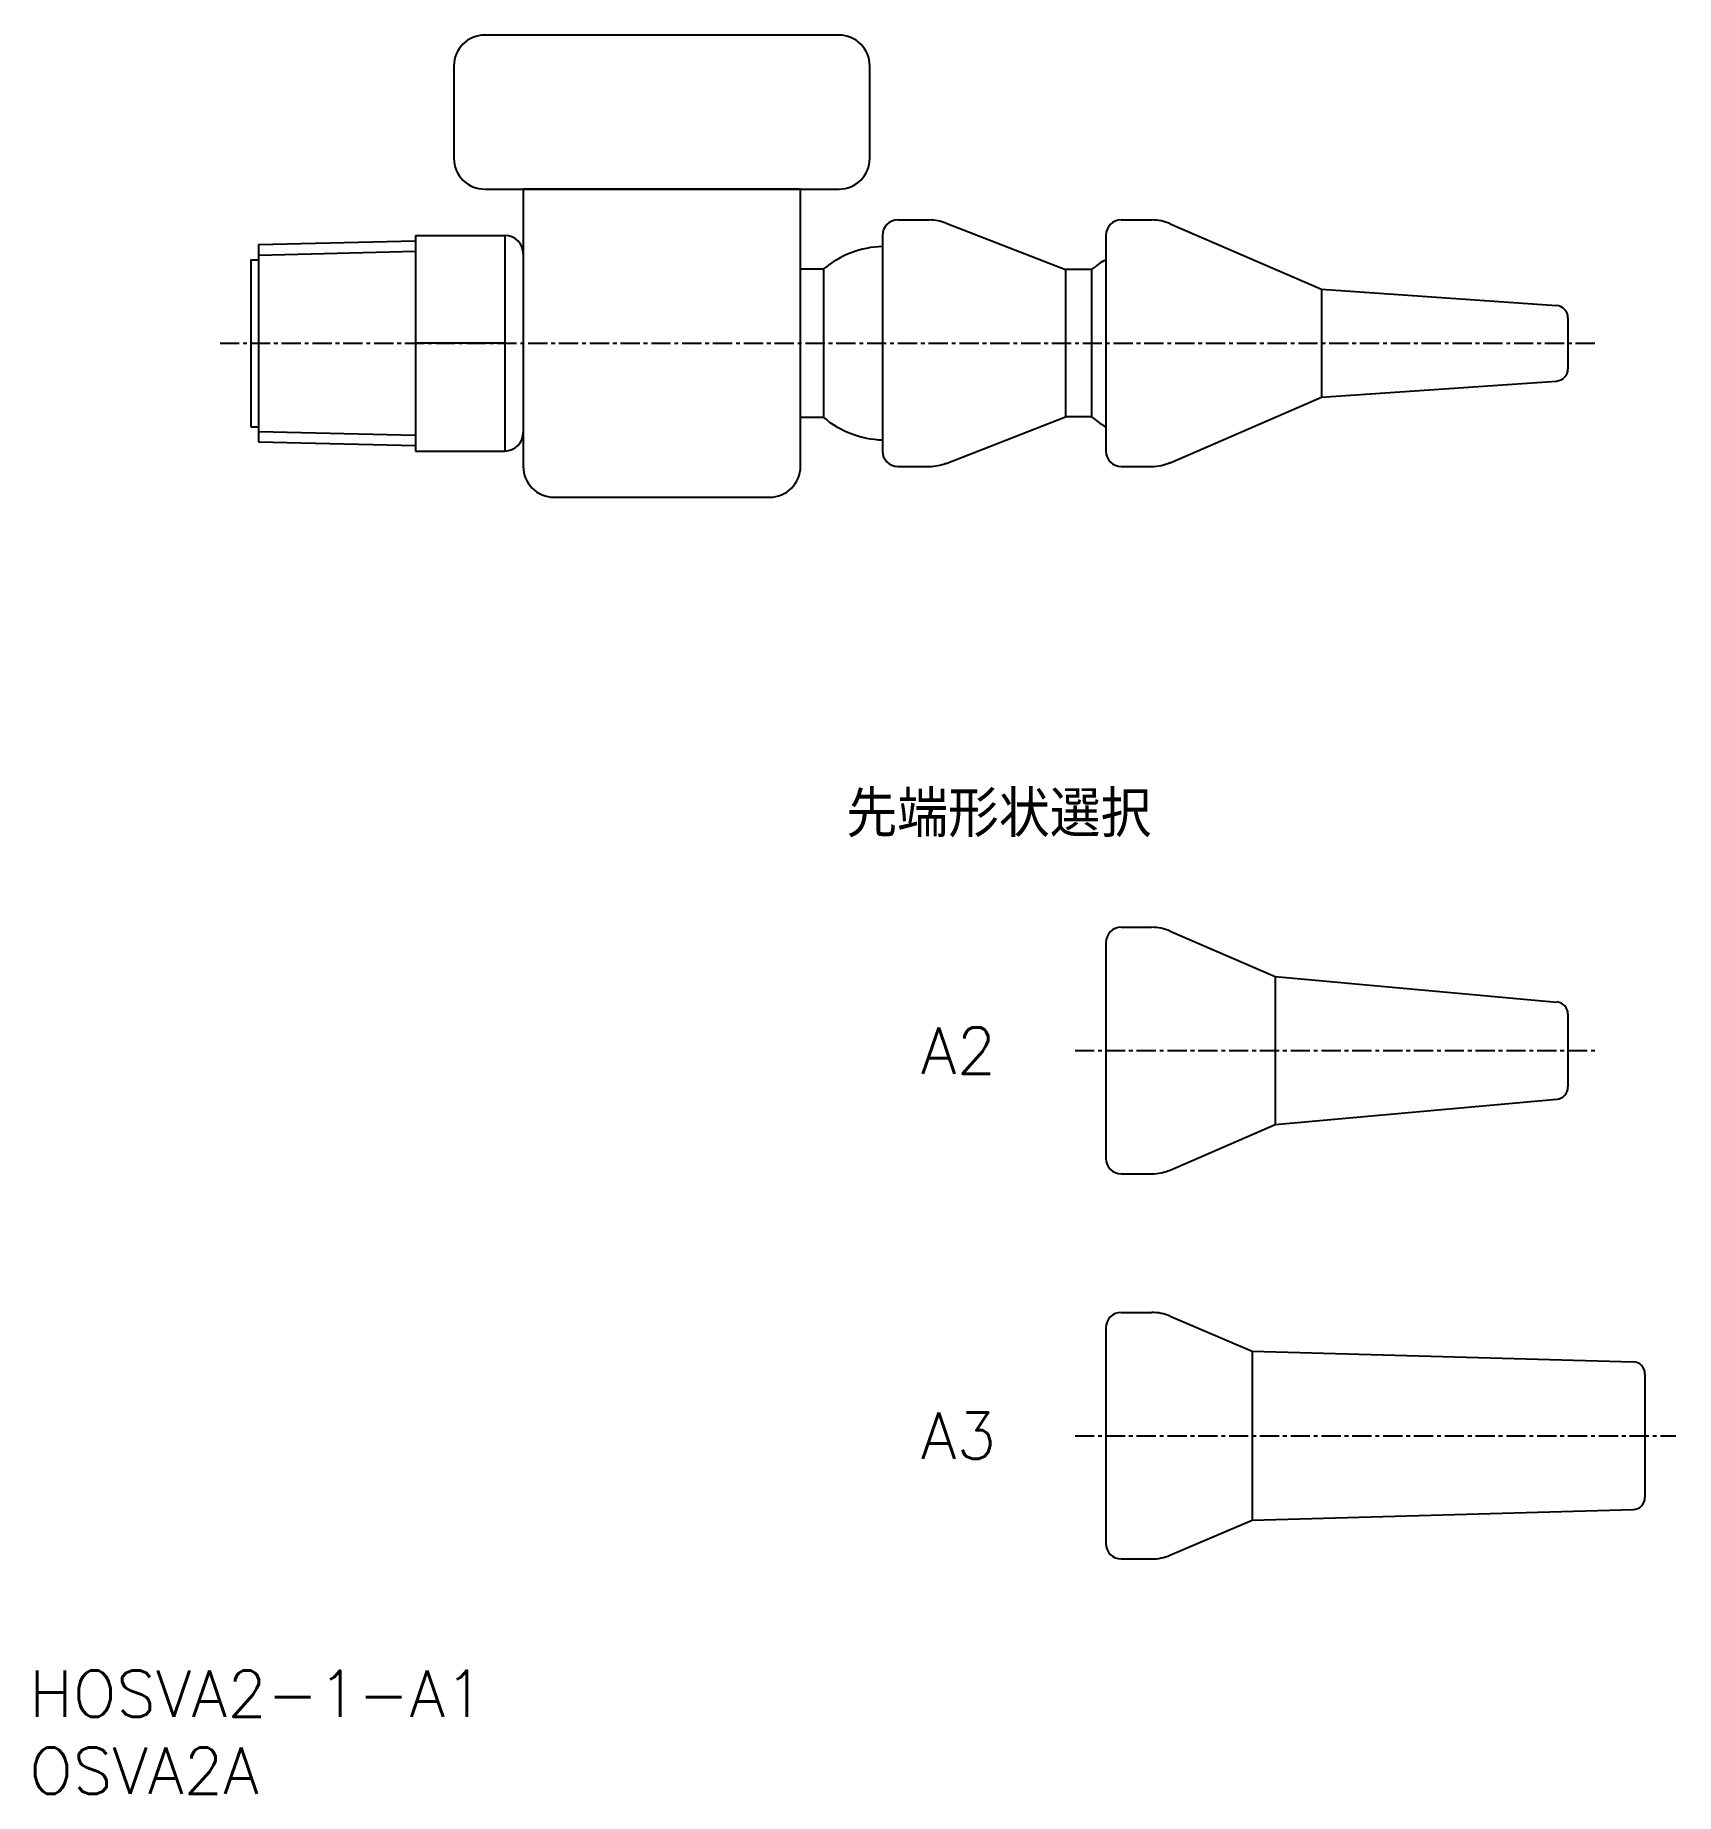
# Model space of a CAD drawing. Extents: x 82 to 189, y 38 to 152.
import ezdxf
from ezdxf.enums import TextEntityAlignment as Align

# ---------------------------------------------------------------- set-up
doc = ezdxf.new("R2010")
doc.units = 0
doc.linetypes.add('CENTER', pattern=[2, 1.25, -0.25, 0.25, -0.25])
doc.layers.get('0').update_dxf_attribs({"linetype": 'CONTINUOUS'})
doc.layers.add('CENTER', color=1, linetype='CENTER')
doc.styles.get("Standard").update_dxf_attribs({"font": 'txt.shx', "bigfont": 'extfont.shx'})

msp = doc.modelspace()

# ---------------------------------------------------------------- linework, layer by layer
at = {"color": 7, "linetype": 'CONTINUOUS'}
for p, q in [((138.47, 139.85), (140.51, 139.85)), ((141.6, 139.64), (149.35, 136.63)), ((152.97, 139.85), (154.95, 139.85)), ((156.14, 139.6), (165.97, 135.35)), ((96.97, 138.25), (107.15, 138.5)), ((96.97, 138.25), (96.97, 125.45)), ((107.15, 138.85), (112.95, 138.85)), ((107.15, 138.85), (107.15, 124.85)), ((107.15, 138.85), (107.15, 124.85)), ((112.95, 138.85), (112.95, 124.85)), ((137.47, 138.85), (137.47, 125.99)), ((151.97, 138.85), (151.97, 124.85)), ((96.47, 137.27), (96.97, 137.27)), ((96.47, 137.27), (96.47, 126.42)), ((114.15, 137.65), (114.15, 126.05)), ((137.47, 137.27), (137.47, 126.42)), ((133.65, 136.66), (132.15, 136.66)), ((133.65, 136.66), (133.65, 127.03)), ((133.65, 136.45), (133.65, 127.25)), ((151.05, 136.63), (149.35, 136.63)), ((149.35, 136.63), (149.35, 127.06)), ((151.05, 136.63), (151.05, 127.06)), ((151.05, 136.63), (151.05, 127.06)), ((133.65, 135.02), (133.65, 131.85)), ((165.97, 135.35), (165.97, 128.35)), ((165.97, 135.35), (181.23, 134.3)), ((181.97, 133.5), (181.97, 130.19)), ((112.95, 131.85), (107.15, 131.85)), ((165.97, 128.35), (181.23, 129.39)), ((156.14, 124.09), (165.97, 128.35)), ((133.65, 127.03), (132.15, 127.03)), ((141.6, 124.05), (149.35, 127.06)), ((151.05, 127.06), (149.35, 127.06)), ((96.47, 126.42), (96.97, 126.42)), ((137.47, 125.99), (137.47, 124.85)), ((96.97, 125.45), (107.15, 125.2)), ((107.15, 124.85), (112.95, 124.85)), ((138.47, 123.85), (140.51, 123.85)), ((152.97, 123.85), (154.95, 123.85)), ((152.97, 93.93), (154.95, 93.93)), ((156.14, 93.68), (162.97, 90.74)), ((151.97, 92.93), (151.97, 78.93)), ((151.97, 92.93), (151.97, 78.93)), ((151.97, 92.93), (151.97, 78.93)), ((162.97, 90.74), (162.97, 81.12)), ((162.97, 90.74), (181.24, 89.08)), ((181.97, 88.29), (181.97, 83.57)), ((162.97, 81.12), (181.24, 82.77)), ((156.14, 78.17), (162.97, 81.12)), ((152.97, 77.93), (154.95, 77.93)), ((152.97, 68.93), (154.96, 68.93)), ((156.14, 68.69), (161.46, 66.42)), ((151.97, 67.93), (151.97, 53.93)), ((151.97, 67.93), (151.97, 53.93)), ((151.97, 67.93), (151.97, 53.93)), ((151.97, 67.93), (151.97, 53.93)), ((161.47, 66.42), (161.47, 55.44)), ((161.47, 66.42), (186.2, 65.73)), ((186.97, 64.93), (186.97, 56.93)), ((161.47, 55.44), (186.2, 56.13)), ((156.13, 53.17), (161.47, 55.44)), ((152.97, 52.93), (154.96, 52.93))]:
    msp.add_line(p, q, dxfattribs=at)
at = {"color": 3, "linetype": 'CONTINUOUS'}
for p, q in [((96.99, 137.57), (107.15, 137.82)), ((96.99, 126.12), (107.15, 125.87))]:
    msp.add_line(p, q, dxfattribs=at)
at = {"color": 7, "linetype": 'CONTINUOUS'}
for points in [[(111.65, 141.85), (134.65, 141.85, 0.414214), (136.65, 143.85), (136.65, 149.85, 0.414214), (134.65, 151.85), (111.65, 151.85, 0.414214), (109.65, 149.85), (109.65, 143.85, 0.414214)], [(116.15, 121.85), (130.15, 121.85, 0.414214), (132.15, 123.85), (132.15, 141.85), (114.15, 141.85), (114.15, 123.85, 0.414214)]]:
    msp.add_lwpolyline(points, format="xyb", close=True, dxfattribs=at)
for centre, radius, start, end in [((138.47, 138.85), 1, 90, 180), ((140.51, 136.85), 3, 68.7832, 90), ((152.97, 138.85), 1, 90, 180), ((154.95, 136.85), 3, 66.6022, 90), ((112.95, 137.65), 1.2, 0, 90), ((137.67, 131.85), 6.28, 91.8265, 129.8394), ((155.07, 131.85), 6.25, 119.7357, 130.0309), ((181.17, 133.5), 0.8, 0, 86.0671), ((181.17, 130.19), 0.8, 273.9329, 0), ((137.67, 131.85), 6.28, 230.1606, 268.1735), ((155.07, 131.85), 6.25, 229.9691, 240.2643), ((112.95, 126.05), 1.2, 270, 0), ((138.47, 124.85), 1, 180, 270), ((152.97, 124.85), 1, 180, 270), ((140.51, 126.85), 3, 270, 291.2168), ((154.95, 126.85), 3, 270, 293.3978), ((152.97, 92.93), 1, 90, 180), ((154.95, 90.93), 3, 66.68, 90), ((181.17, 88.29), 0.8, 0, 84.8273), ((181.17, 83.57), 0.8, 275.1727, 0), ((152.97, 78.93), 1, 180, 270), ((154.95, 80.93), 3, 270, 293.32), ((152.97, 67.93), 1, 90, 180), ((154.96, 65.93), 3, 66.9109, 90), ((186.17, 64.93), 0.8, 0, 88), ((186.17, 56.93), 0.8, 272, 0), ((152.97, 53.93), 1, 180, 270), ((154.96, 55.93), 3, 270, 293.0389)]:
    msp.add_arc(centre, radius, start, end, dxfattribs=at)
at = {"layer": 'CENTER', "color": 1, "linetype": 'CENTER'}
for p, q in [((94.47, 131.85), (183.97, 131.85)), ((149.97, 85.93), (183.97, 85.93)), ((149.97, 60.93), (188.97, 60.93))]:
    msp.add_line(p, q, dxfattribs=at)

# ---------------------------------------------------------------- texts
at = {"color": 7, "linetype": 'CONTINUOUS'}
for s, p in [('先端形状選択', (135.13, 101.29)), ('A2', (139.97, 85.93)), ('A3', (139.97, 60.93)), ('HOSVA2-1-A1', (82.08, 44.18)), ('OSVA2A', (82.08, 39.18))]:
    msp.add_text(s, height=3, dxfattribs=at).set_placement(p, align=Align.MIDDLE_LEFT)

doc.saveas('drawing.dxf')
